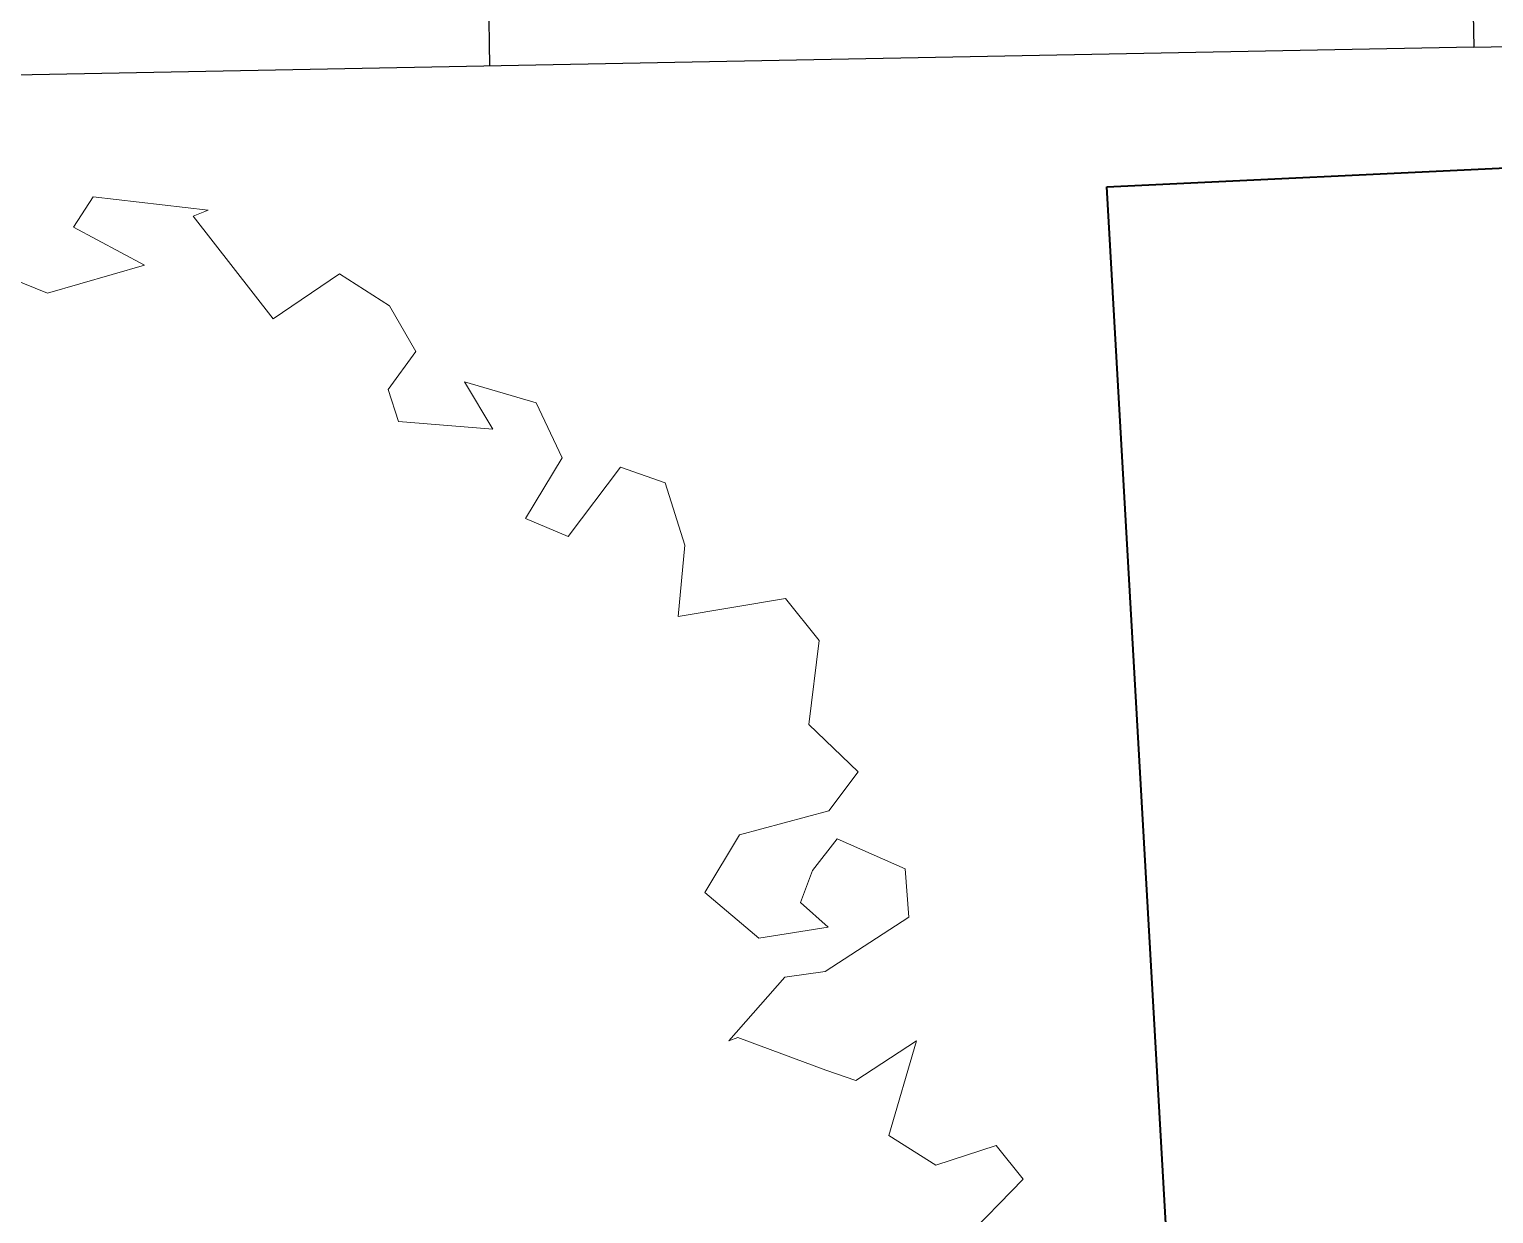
# Model space of a CAD drawing. Extents: x 2080 to 102399, y 2071 to 93424.
# Drawn here: x 88450.3 to 88615.5, y 78209.8 to 78343.3 of the extents above; entities that cross this region are included whole.
import ezdxf

# ---------------------------------------------------------------- set-up
doc = ezdxf.new("R2010")
doc.units = 0
doc.header["$LTSCALE"] = 20
doc.header["$MEASUREMENT"] = 0
for name, color, linetype, lineweight in [('fence', 13, 'FENCELINE2', 40), ('Mango tree', 96, 'Continuous', 5), ('sappotta', 114, 'Continuous', 5)]:
    doc.layers.add(name, color=color, linetype=linetype, lineweight=lineweight)
doc.layers.add('Roof lilne', color=31, linetype='Continuous')
doc.layers.add('wall', color=13, linetype='Continuous')
doc.linetypes.add('FENCELINE2', pattern='A,0.25,-0.1,[132,ltypeshp.shx,S=0.1,R=0,X=-0.1,Y=0],-0.1,1', length=1.45)

# ---------------------------------------------------------------- blocks, each defined once
blk = doc.blocks.new('NEEM')
at = {"layer": 'sappotta', "linetype": 'Continuous'}
for p, q in [((0.1622, 1.1437), (0.1418, 1.1119)), ((0.2828, 1.1298), (0.1622, 1.1437)), ((0.2671, 1.1233), (0.2828, 1.1298)), ((0.3509, 1.0158), (0.2671, 1.1233)), ((0.1418, 1.1119), (0.2162, 1.072)), ((0.1144, 1.0427), (0.0298, 1.0769)), ((0.2162, 1.072), (0.1144, 1.0427)), ((0.4207, 1.063), (0.3509, 1.0158)), ((0.4731, 1.0296), (0.4207, 1.063)), ((0.5006, 0.9816), (0.4731, 1.0296)), ((0.4716, 0.9417), (0.5006, 0.9816)), ((0.4825, 0.9083), (0.4716, 0.9417)), ((0.5515, 0.9498), (0.5813, 0.9001)), ((0.6267, 0.9278), (0.5515, 0.9498)), ((0.6541, 0.87), (0.6267, 0.9278)), ((0.5813, 0.9001), (0.4825, 0.9083)), ((0.6157, 0.8064), (0.6541, 0.87)), ((0.7152, 0.8602), (0.6604, 0.7877)), ((0.7622, 0.8439), (0.7152, 0.8602)), ((0.7826, 0.7787), (0.7622, 0.8439)), ((0.6604, 0.7877), (0.6157, 0.8064)), ((0.7755, 0.7038), (0.7826, 0.7787)), ((0.8883, 0.7225), (0.7755, 0.7038)), ((0.9236, 0.6785), (0.8883, 0.7225)), ((0.9126, 0.5906), (0.9236, 0.6785)), ((0.9643, 0.5409), (0.9126, 0.5906)), ((0.9338, 0.5002), (0.9643, 0.5409)), ((0.8398, 0.4749), (0.9338, 0.5002)), ((0.8037, 0.4146), (0.8398, 0.4749)), ((0.9424, 0.4708), (0.9165, 0.4374)), ((1.0137, 0.4391), (0.9424, 0.4708)), ((0.9165, 0.4374), (0.904, 0.404)), ((1.0176, 0.3886), (1.0137, 0.4391)), ((0.8601, 0.3666), (0.8037, 0.4146)), ((0.904, 0.404), (0.933, 0.378)), ((0.9298, 0.3315), (1.0176, 0.3886)), ((0.933, 0.378), (0.8601, 0.3666)), ((0.8288, 0.259), (0.8875, 0.3258)), ((0.8875, 0.3258), (0.9298, 0.3315)), ((0.8382, 0.2623), (0.8288, 0.259)), ((0.9306, 0.2281), (0.8382, 0.2623)), ((1.0254, 0.259), (0.962, 0.2175)), ((0.9964, 0.1597), (1.0254, 0.259)), ((0.962, 0.2175), (0.9306, 0.2281)), ((1.0458, 0.1287), (0.9964, 0.1597)), ((1.1092, 0.1491), (1.0458, 0.1287)), ((1.1374, 0.114), (1.1092, 0.1491)), ((1.074, 0.0489), (1.1374, 0.114))]:
    blk.add_line(p, q, dxfattribs=at)
blk = doc.blocks.new('A$C1BE224B4')
at = {"layer": 'Roof lilne'}
blk.add_line((217.5, 111), (217.5, 135), dxfattribs=at)
at = {"layer": 'wall', "color": 2}
for p, q in [((208.5, 111), (217.5, 111)), ((217.5, 111), (217.5, -111)), ((208.5, 0), (217.5, 0))]:
    blk.add_line(p, q, dxfattribs=at)

msp = doc.modelspace()

# ---------------------------------------------------------------- linework, layer by layer
at = {"layer": 'fence', "linetype": 'Continuous', "ltscale": 0.5}
for p, q in [((88571.856, 78325.584), (88715.584, 78332.421)), ((88590.914, 77989.692), (88571.856, 78325.584))]:
    msp.add_line(p, q, dxfattribs=at)

# ---------------------------------------------------------------- block references
at = {"ltscale": 0.5, "rotation": 271.1063440108968}
msp.add_blockref('A$C1BE224B4', (88498.047, 78556.644), dxfattribs=at)
at = {"layer": 'Mango tree', "linetype": 'Continuous', "xscale": 107.5738769944146, "yscale": 107.5738769944146, "zscale": 107.5738769944146}
msp.add_blockref('NEEM', (88440.064, 78201.415, 0), dxfattribs=at)

doc.saveas('drawing.dxf')
